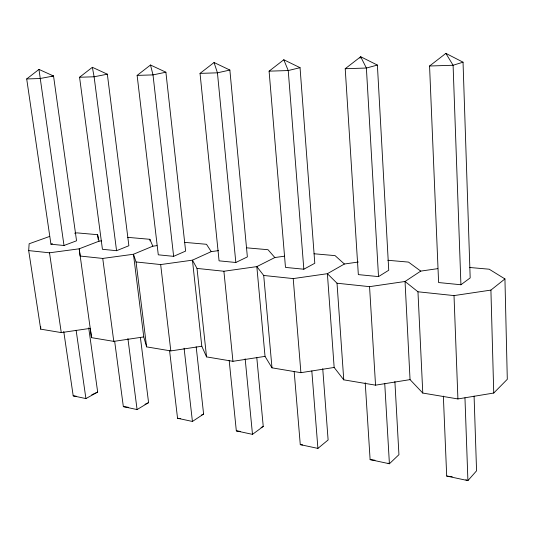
<?xml version="1.0" encoding="UTF-8"?>
<svg xmlns="http://www.w3.org/2000/svg" width="534" height="534" viewBox="0 0 534 534"><rect width="100%" height="100%" fill="white"/><g stroke="black" fill="none" stroke-linecap="round" stroke-linejoin="round"><path stroke-width="0.8" d="M469.399 267.461L489.197 269.209L504.937 278.935L507.3 379.294L493.743 393.037L457.912 398.938L422.781 393.064L410.045 379.621L375.542 385.161L343.756 379.841L334.157 367.452L300.902 372.679L271.993 367.839L265.031 356.372L232.944 361.311L206.545 356.892L201.805 346.239L170.813 350.918L146.61 346.873L143.759 336.934L113.789 341.38L91.514 337.655L90.273 328.363L61.263 332.595L40.704 329.158L40.738 326.781M40.704 329.158L28.682 250.6L29.136 243.784L49.255 236.569M359.976 58.246L360.684 56.737L377.391 65.075L388.739 270.231L378.519 276.605L358.334 274.609L345.218 68.719L360.684 56.737L366.384 68.038L378.519 276.605M294.174 371.504L300.275 444.622L317.904 448.406L328.116 439.956L322.743 368.707M101.467 240.861L99.004 241.194L79.199 248.811L80.153 256.046L102.742 258.436L133.453 254.251L136.063 261.96L160.661 264.564L192.447 260.165L197.013 268.408L223.9 271.252L256.834 266.62L263.709 275.464L293.219 278.588L327.389 273.695L337.021 283.22L369.555 286.658L405.039 281.485L417.962 291.784L454.013 295.596L490.913 290.096L504.937 278.935M26.7 78.945L38.969 69.407L53.54 76.002L76.549 240.794L63.993 245.5L50.944 244.212L26.7 78.945L40.077 78.518L53.54 76.002L51.878 76.062M79.566 77.25L92.362 67.304L107.341 74.186L128.881 245.733L116.566 250.7L102.435 249.305L79.566 77.25L94.111 76.783L107.341 74.186M137.131 75.401L150.501 65.014L165.894 72.21L185.625 251.08L173.643 256.347L158.284 254.825L137.131 75.401L153.004 74.894L165.894 72.21M200.043 73.378L214.054 62.511L229.867 70.054L247.369 256.901L235.828 262.494L219.067 260.839L200.043 73.378L217.438 72.824L229.867 70.054M269.096 71.162L283.794 59.761L300.048 67.684L314.793 263.262L303.833 269.216L285.476 267.401L269.096 71.162L288.233 70.548L300.048 67.684M429.563 66.009L445.877 53.38L463.038 62.184L470.18 277.914L460.922 284.755L438.608 282.546L429.563 66.009L453.092 65.255L463.038 62.184M229.166 360.33L236.328 430.885L252.489 434.356L263.249 426.472L256.814 357.767M169.592 350.758L177.548 418.262L192.427 421.459L203.608 414.077L196.178 346.746M437.773 268.642L420.739 271.105L405.039 281.485L410.045 379.621M114.643 341.139L123.341 406.621L137.078 409.571L148.585 402.636L140.402 337.448M358.354 262.027L344.39 264.01L327.389 273.695L334.157 367.452M63.76 331.521L73.198 395.854L85.914 398.584L97.669 392.056L88.711 327.883M284.609 256.18L274.843 257.542L256.834 266.62L265.031 356.372M261.059 427.507L263.249 426.472M201.378 415.125L203.608 414.077M145.001 404.318L148.585 402.636M91.775 394.8L97.669 392.056M218.493 250.626L211.23 251.627L192.447 260.165L201.805 346.239M156.943 245.64L152.824 246.194L133.453 254.251L143.759 336.934M50.944 244.212L52.432 243.664M377.391 65.075L366.384 68.038L345.218 68.719M28.682 250.6L49.502 252.802L79.199 248.811L91.514 337.655M74.633 233.211L77.09 232.884L97.595 234.693L99.004 241.194M127.726 237.35L149.88 239.299L152.824 246.194M184.864 242.383L206.498 244.292L211.23 251.627M246.748 247.836L268.008 249.712L274.843 257.542M314.045 253.77L335.072 255.626L344.39 264.01M387.838 260.272L408.49 262.094L420.739 271.105M443.353 396.108L446.698 476.061L449.074 476.361M450.663 476.562L452.251 476.762M365.223 382.744L370.115 459.62L374.995 460.241M300.275 444.622L302.644 444.922M177.548 418.262L180.706 418.676M236.328 430.885L240.387 431.412M73.198 395.854L76.369 396.275M123.341 406.621L128.233 407.268M370.115 459.62L389.413 463.759L398.938 454.674L394.886 381.476M446.698 476.061L467.911 480.62L476.562 470.814L474.085 396.081M465.862 479.732L467.911 480.62L464.96 397.817M388.078 463.111L389.413 463.759L384.734 383.412M445.877 53.38L453.092 65.255L460.922 284.755M283.794 59.761L288.233 70.548L303.833 269.216M214.054 62.511L217.438 72.824L235.828 262.494M150.501 65.014L153.004 74.894L173.643 256.347M92.362 67.304L94.111 76.783L116.566 250.7M49.502 252.802L61.263 332.595M63.993 245.5L38.969 69.407M76.128 330.252L85.914 398.584M102.742 258.436L113.789 341.38M97.595 234.693L98.249 239.606M127.9 338.503L137.078 409.571M136.063 261.96L146.61 346.873M149.88 239.299L150.074 240.947M160.661 264.564L170.813 350.918M184.09 348.208L192.427 421.459M197.013 268.408L206.545 356.892M223.9 271.252L232.944 361.311M245.166 358.795L252.489 434.356M263.709 275.464L271.993 367.839M293.219 278.588L300.902 372.679M311.823 370.95L317.904 448.406M337.021 283.22L343.756 379.841M369.555 286.658L375.542 385.161M417.962 291.784L422.781 393.064M454.013 295.596L457.912 398.938M490.913 290.096L493.743 393.037"/></g></svg>
